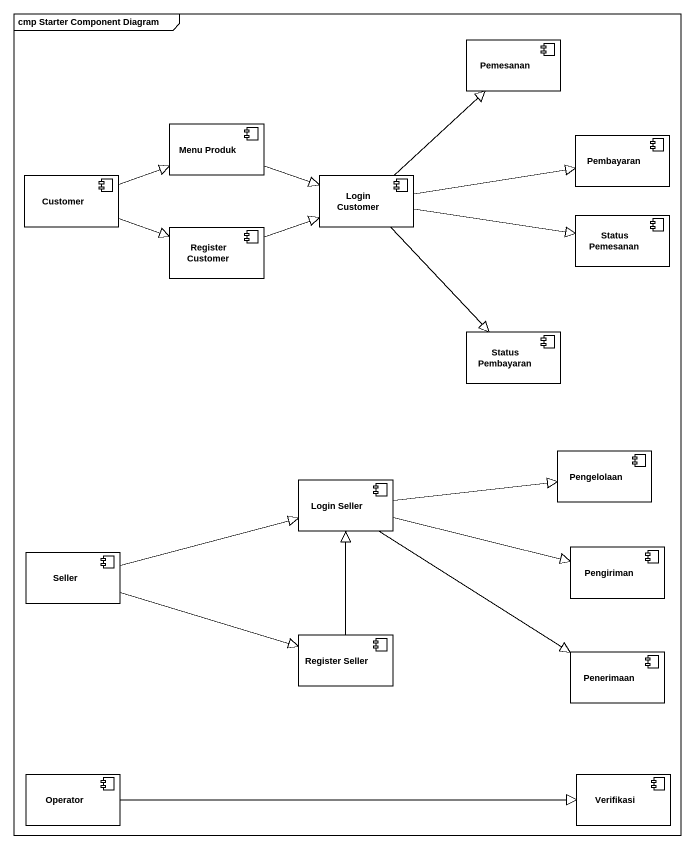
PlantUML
@startuml
mainframe cmp Starter Component Diagram
component Pemesanan
component "Menu Produk" as Menu_Produk
component Pembayaran
component Customer
component "Login Customer" as Login_Customer
component "Register Customer" as Register_Customer
component "Status Pemesanan" as Status_Pemesanan
component "Status Pembayaran" as Status_Pembayaran
component "Login Seller" as Login_Seller
component Pengelolaan
component Seller
component Pengiriman
component "Register Seller" as Register_Seller
component Penerimaan
component Operator
component Verifikasi
Menu_Produk -right-|> Login_Customer
Customer -right-|> Menu_Produk
Customer -right-|> Register_Customer
Login_Customer -up-|> Pemesanan
Login_Customer -right-|> Pembayaran
Login_Customer -right-|> Status_Pemesanan
Login_Customer --|> Status_Pembayaran
Register_Customer -right-|> Login_Customer
Login_Seller -right-|> Pengelolaan
Login_Seller -right-|> Pengiriman
Login_Seller --|> Penerimaan
Seller -right-|> Login_Seller
Seller -right-|> Register_Seller
Register_Seller -up-|> Login_Seller
Operator -right-|> Verifikasi
@enduml
